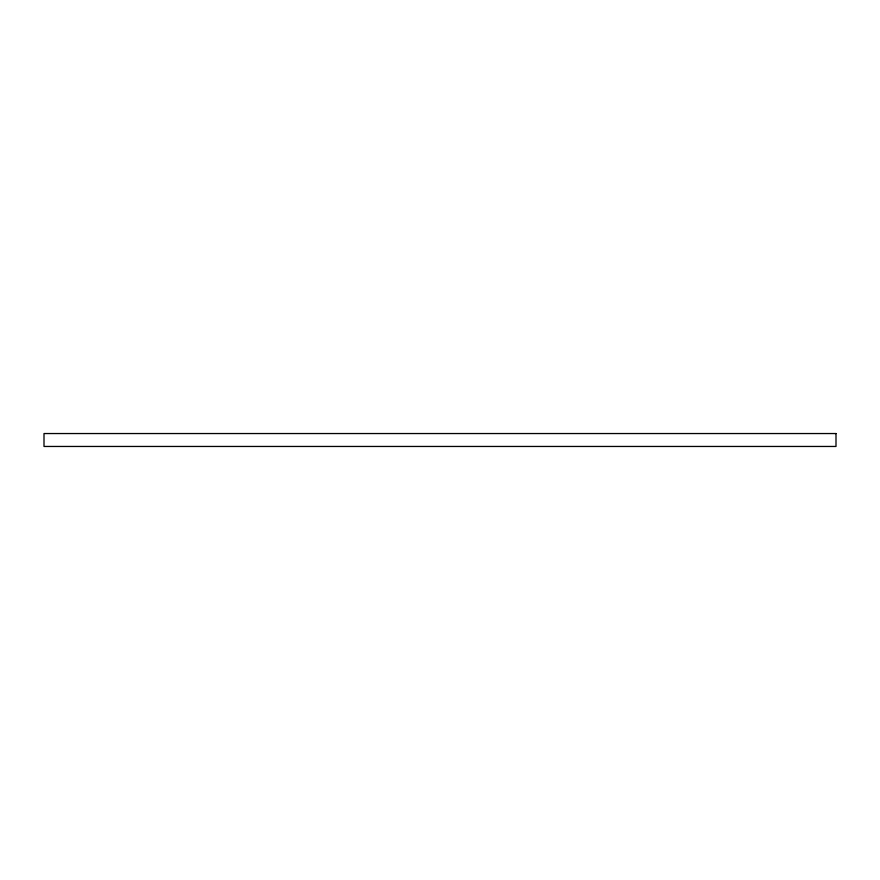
<?xml version="1.0" encoding="UTF-8"?>
<svg xmlns="http://www.w3.org/2000/svg" width="880" height="880" viewBox="0 0 880 880"><rect width="100%" height="100%" fill="white"/><g stroke="black" fill="none" stroke-linecap="round" stroke-linejoin="round"><path stroke-width="1.32" d="M836 433.543L44 433.543L44 446.457L836 446.457L836 433.543"/></g></svg>
